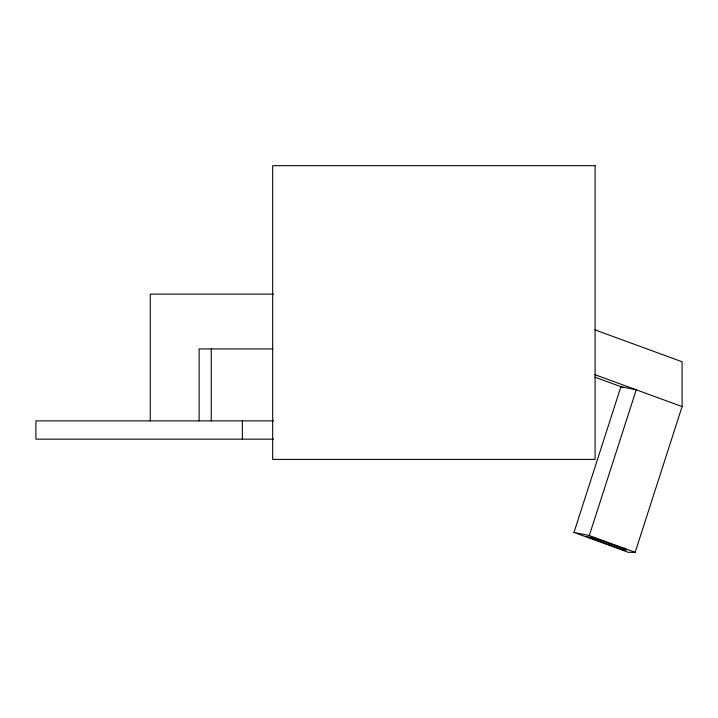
<?xml version="1.0" encoding="UTF-8"?>
<svg xmlns="http://www.w3.org/2000/svg" width="718" height="718" viewBox="0 0 718 718"><rect width="100%" height="100%" fill="white"/><g stroke="black" fill="none" stroke-linecap="round" stroke-linejoin="round"><path stroke-width="1.08" d="M573.978 532.442L620.917 386.688L636.238 389.793L589.307 535.538L573.978 532.442L628.313 552.33L635.161 552.33L682.1 406.576L682.1 361.773L594.863 329.84M624.086 550.159L626.877 549.826L594.531 538.087L586.785 536.588L624.086 550.159L624.759 548.049M273.468 294.129L150.277 294.129L150.277 420.883M272.93 348.93L199.119 348.93L199.119 420.883M273.567 420.883L35.9 420.883L35.9 439.165L273.567 439.165M594.477 374.5L682.1 406.576M594.845 377.147L623 387.451M589.307 535.538L635.161 552.33M242.352 420.883L242.352 439.165M211.272 348.93L211.272 420.883M595.096 165.67L272.678 165.67L272.678 459.403L595.096 459.403L595.096 165.67"/></g></svg>
